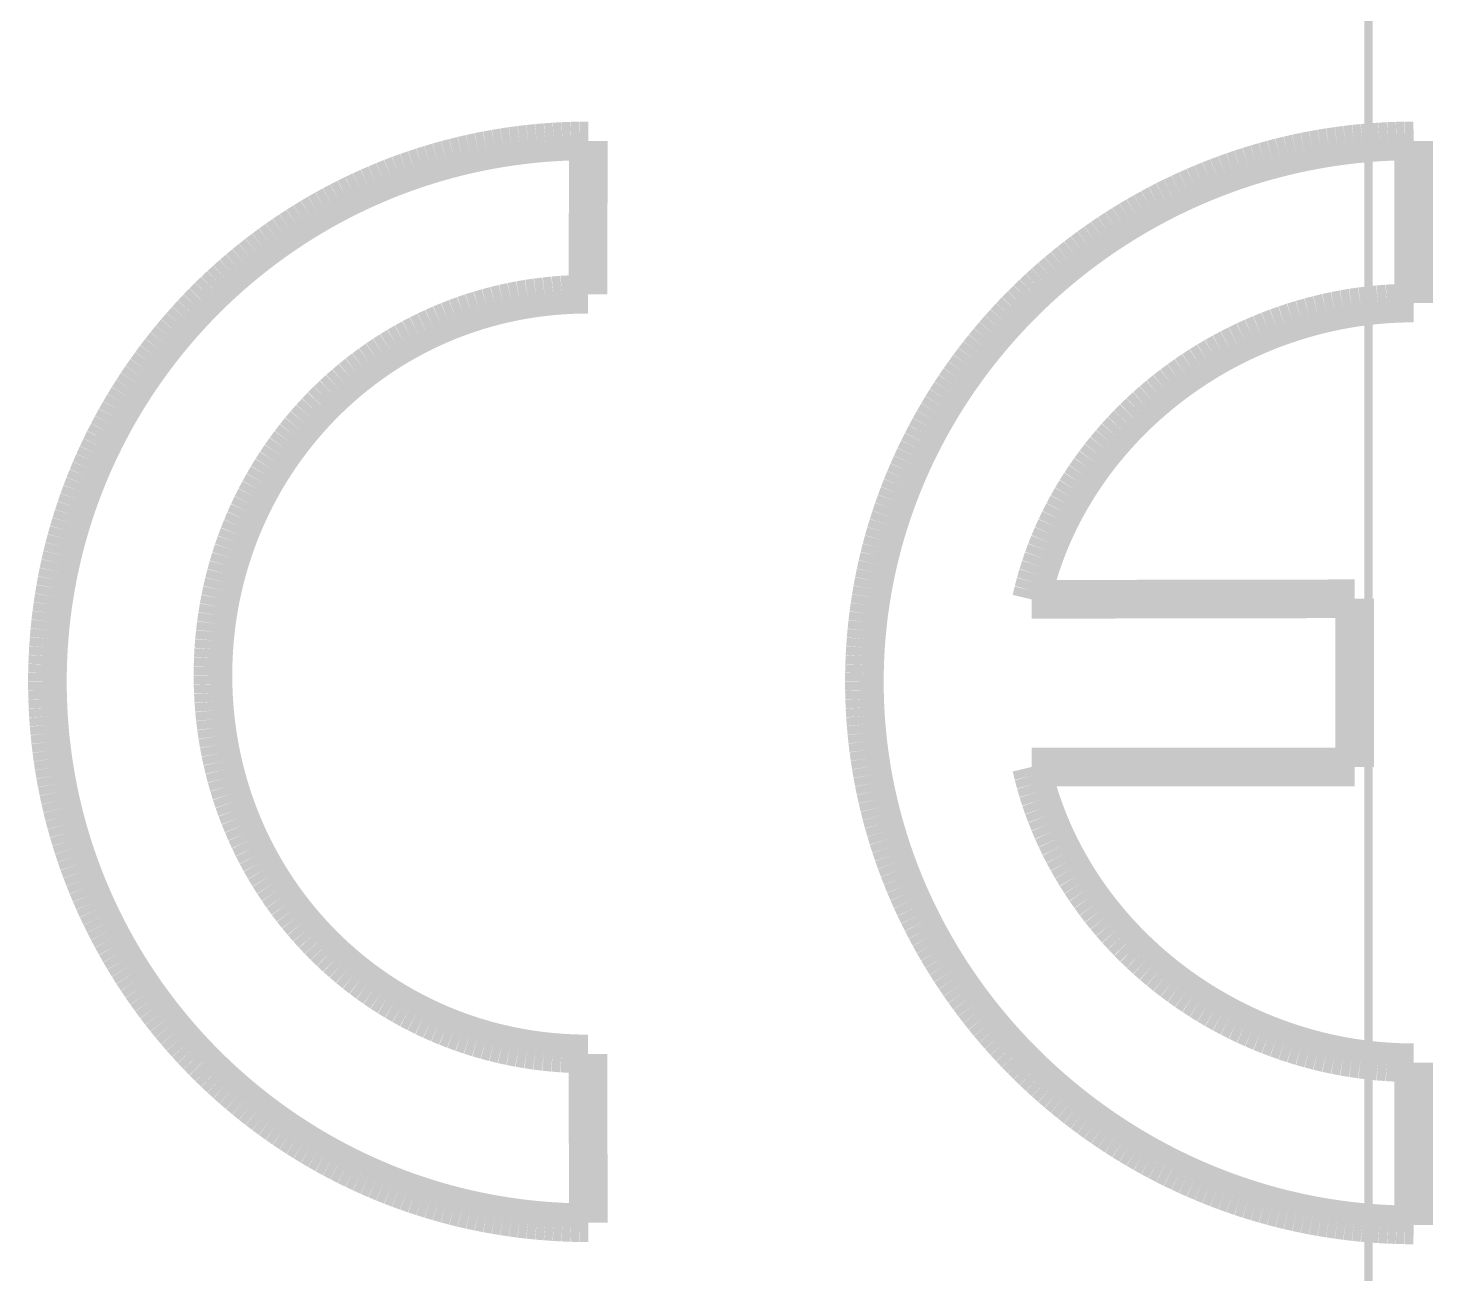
# Model space of a CAD drawing. Extents: x -2.25 to 2.25, y -2.04 to 2.05.
# Drawn here: x -0.526 to -0.017, y 1.146 to 1.597 of the extents above; entities that cross this region are included whole.
import ezdxf

# ---------------------------------------------------------------- set-up
doc = ezdxf.new("R2010")
doc.units = 0
doc.header["$LTSCALE"] = 0.000394
doc.layers.add('DD', color=7, linetype='CONTINUOUS')
doc.layers.add('TO', color=7, linetype='CONTINUOUS')

msp = doc.modelspace()

# ---------------------------------------------------------------- linework, layer by layer
at = {"layer": 'DD', "linetype": 'CONTINUOUS', "const_width": 0.003}
msp.add_lwpolyline([(-0.04, -1.656689), (-0.04, 2.043307)], dxfattribs=at)
at = {"layer": 'TO', "color": 7, "linetype": 'CONTINUOUS', "const_width": 0.013996}
for points in [[(-0.341327, 1.555189), (-0.338244, 1.555457)], [(-0.338244, 1.555457), (-0.33515, 1.555673)], [(-0.33515, 1.555673), (-0.332043, 1.555846)], [(-0.332043, 1.555846), (-0.328925, 1.555969)], [(-0.328925, 1.555969), (-0.325791, 1.556043)], [(-0.325791, 1.556043), (-0.322646, 1.556067)], [(-0.322839, 1.500512), (-0.322646, 1.556067)], [(-0.042193, 1.555205), (-0.039134, 1.555469)], [(-0.039134, 1.555469), (-0.036067, 1.555681)], [(-0.036067, 1.555681), (-0.032988, 1.55585)], [(-0.032988, 1.55585), (-0.029898, 1.555969)], [(-0.029898, 1.555969), (-0.026799, 1.556043)], [(-0.026799, 1.556043), (-0.023693, 1.556067)], [(-0.023693, 1.497315), (-0.023693, 1.556067)], [(-0.371323, 1.549976), (-0.368398, 1.550701)], [(-0.368398, 1.550701), (-0.365453, 1.551378)], [(-0.365453, 1.551378), (-0.362492, 1.552016)], [(-0.362492, 1.552016), (-0.359512, 1.552606)], [(-0.359512, 1.552606), (-0.35652, 1.55315)], [(-0.35652, 1.55315), (-0.353512, 1.55365)], [(-0.353512, 1.55365), (-0.350488, 1.554106)], [(-0.350488, 1.554106), (-0.347449, 1.554512)], [(-0.347449, 1.554512), (-0.344394, 1.554874)], [(-0.344394, 1.554874), (-0.341327, 1.555189)], [(-0.072043, 1.550091), (-0.069122, 1.550799)], [(-0.069122, 1.550799), (-0.066185, 1.551469)], [(-0.066185, 1.551469), (-0.063236, 1.552091)], [(-0.063236, 1.552091), (-0.060268, 1.552669)], [(-0.060268, 1.552669), (-0.057287, 1.553205)], [(-0.057287, 1.553205), (-0.054295, 1.553697)], [(-0.054295, 1.553697), (-0.051287, 1.554142)], [(-0.051287, 1.554142), (-0.048268, 1.554543)], [(-0.048268, 1.554543), (-0.045236, 1.554898)], [(-0.045236, 1.554898), (-0.042193, 1.555205)], [(-0.388512, 1.544728), (-0.385693, 1.545709)], [(-0.385693, 1.545709), (-0.382854, 1.546646)], [(-0.382854, 1.546646), (-0.38, 1.547543)], [(-0.38, 1.547543), (-0.377126, 1.548398)], [(-0.377126, 1.548398), (-0.374232, 1.549209)], [(-0.374232, 1.549209), (-0.371323, 1.549976)], [(-0.089224, 1.544937), (-0.086406, 1.545902)], [(-0.086406, 1.545902), (-0.083567, 1.546823)], [(-0.083567, 1.546823), (-0.080709, 1.547701)], [(-0.080709, 1.547701), (-0.077839, 1.548539)], [(-0.077839, 1.548539), (-0.074949, 1.549335)], [(-0.074949, 1.549335), (-0.072043, 1.550091)], [(-0.402295, 1.539209), (-0.399579, 1.540394)], [(-0.399579, 1.540394), (-0.396843, 1.541539)], [(-0.396843, 1.541539), (-0.394087, 1.542642)], [(-0.394087, 1.542642), (-0.391307, 1.543705)], [(-0.391307, 1.543705), (-0.388512, 1.544728)], [(-0.103051, 1.53952), (-0.100323, 1.540681)], [(-0.100323, 1.540681), (-0.097579, 1.541807)], [(-0.097579, 1.541807), (-0.094811, 1.54289)], [(-0.094811, 1.54289), (-0.092028, 1.543933)], [(-0.092028, 1.543933), (-0.089224, 1.544937)], [(-0.412937, 1.534079), (-0.410311, 1.535421)], [(-0.410311, 1.535421), (-0.407661, 1.53672)], [(-0.407661, 1.53672), (-0.404988, 1.537984)], [(-0.404988, 1.537984), (-0.402295, 1.539209)], [(-0.113752, 1.534484), (-0.111106, 1.535799)], [(-0.111106, 1.535799), (-0.108441, 1.537079)], [(-0.108441, 1.537079), (-0.105756, 1.538319)], [(-0.105756, 1.538319), (-0.103051, 1.53952)], [(-0.420677, 1.529831), (-0.418122, 1.531283)], [(-0.418122, 1.531283), (-0.415539, 1.532701)], [(-0.415539, 1.532701), (-0.412937, 1.534079)], [(-0.124106, 1.528846), (-0.121551, 1.530307)], [(-0.121551, 1.530307), (-0.118972, 1.531736)], [(-0.118972, 1.531736), (-0.116374, 1.53313)], [(-0.116374, 1.53313), (-0.113752, 1.534484)], [(-0.430661, 1.523646), (-0.428205, 1.525248)], [(-0.428205, 1.525248), (-0.42572, 1.526811)], [(-0.42572, 1.526811), (-0.423213, 1.528339)], [(-0.423213, 1.528339), (-0.420677, 1.529831)], [(-0.13163, 1.524236), (-0.129146, 1.525807)], [(-0.129146, 1.525807), (-0.126638, 1.527343)], [(-0.126638, 1.527343), (-0.124106, 1.528846)], [(-0.437886, 1.518634), (-0.435504, 1.520339)], [(-0.435504, 1.520339), (-0.433094, 1.522012)], [(-0.433094, 1.522012), (-0.430661, 1.523646)], [(-0.138933, 1.519311), (-0.136524, 1.520988)], [(-0.136524, 1.520988), (-0.134087, 1.52263)], [(-0.134087, 1.52263), (-0.13163, 1.524236)], [(-0.444866, 1.513311), (-0.442567, 1.515118)], [(-0.442567, 1.515118), (-0.440236, 1.516894)], [(-0.440236, 1.516894), (-0.437886, 1.518634)], [(-0.146008, 1.514083), (-0.143673, 1.515858)], [(-0.143673, 1.515858), (-0.141315, 1.517602)], [(-0.141315, 1.517602), (-0.138933, 1.519311)], [(-0.449382, 1.509594), (-0.447138, 1.511469)], [(-0.447138, 1.511469), (-0.444866, 1.513311)], [(-0.152839, 1.508555), (-0.150587, 1.510429)], [(-0.150587, 1.510429), (-0.148311, 1.512272)], [(-0.148311, 1.512272), (-0.146008, 1.514083)], [(-0.455937, 1.503776), (-0.45378, 1.505748)], [(-0.45378, 1.505748), (-0.451594, 1.507689)], [(-0.451594, 1.507689), (-0.449382, 1.509594)], [(-0.159417, 1.50274), (-0.157256, 1.504709)], [(-0.157256, 1.504709), (-0.155059, 1.50665)], [(-0.155059, 1.50665), (-0.152839, 1.508555)], [(-0.462228, 1.497673), (-0.460161, 1.49974)], [(-0.460161, 1.49974), (-0.458067, 1.501776)], [(-0.458067, 1.501776), (-0.455937, 1.503776)], [(-0.341496, 1.499248), (-0.338441, 1.499634)], [(-0.338441, 1.499634), (-0.335362, 1.499949)], [(-0.335362, 1.499949), (-0.332264, 1.500193)], [(-0.332264, 1.500193), (-0.329142, 1.50037)], [(-0.329142, 1.50037), (-0.326, 1.500476)], [(-0.326, 1.500476), (-0.322839, 1.500512)], [(-0.163661, 1.498713), (-0.161555, 1.50074)], [(-0.161555, 1.50074), (-0.159417, 1.50274)], [(-0.466272, 1.493453), (-0.464264, 1.495579)], [(-0.464264, 1.495579), (-0.462228, 1.497673)], [(-0.365051, 1.493839), (-0.362201, 1.494736)], [(-0.362201, 1.494736), (-0.359323, 1.495571)], [(-0.359323, 1.495571), (-0.356413, 1.496346)], [(-0.356413, 1.496346), (-0.35348, 1.497055)], [(-0.35348, 1.497055), (-0.350524, 1.497701)], [(-0.350524, 1.497701), (-0.347539, 1.498283)], [(-0.347539, 1.498283), (-0.344528, 1.498799)], [(-0.344528, 1.498799), (-0.341496, 1.499248)], [(-0.169799, 1.492441), (-0.167783, 1.494563)], [(-0.167783, 1.494563), (-0.165736, 1.49665)], [(-0.165736, 1.49665), (-0.163661, 1.498713)], [(-0.055299, 1.493756), (-0.052217, 1.494421)], [(-0.052217, 1.494421), (-0.049114, 1.49502)], [(-0.049114, 1.49502), (-0.045992, 1.495551)], [(-0.045992, 1.495551), (-0.04285, 1.496016)], [(-0.04285, 1.496016), (-0.039697, 1.496409)], [(-0.039697, 1.496409), (-0.036524, 1.496732)], [(-0.036524, 1.496732), (-0.033335, 1.496984)], [(-0.033335, 1.496984), (-0.030134, 1.497169)], [(-0.030134, 1.497169), (-0.026917, 1.49728)], [(-0.026917, 1.49728), (-0.023693, 1.497315)], [(-0.470185, 1.489114), (-0.468244, 1.491299)], [(-0.468244, 1.491299), (-0.466272, 1.493453)], [(-0.378862, 1.488449), (-0.376161, 1.489646)], [(-0.376161, 1.489646), (-0.373429, 1.49078)], [(-0.373429, 1.49078), (-0.370665, 1.491858)], [(-0.370665, 1.491858), (-0.367874, 1.492878)], [(-0.367874, 1.492878), (-0.365051, 1.493839)], [(-0.173736, 1.488118), (-0.171783, 1.490295)], [(-0.171783, 1.490295), (-0.169799, 1.492441)], [(-0.073319, 1.488402), (-0.070378, 1.489453)], [(-0.070378, 1.489453), (-0.067409, 1.490441)], [(-0.067409, 1.490441), (-0.064417, 1.491362)], [(-0.064417, 1.491362), (-0.061402, 1.492224)], [(-0.061402, 1.492224), (-0.058362, 1.493024)], [(-0.058362, 1.493024), (-0.055299, 1.493756)], [(-0.475815, 1.482386), (-0.473969, 1.484657)], [(-0.473969, 1.484657), (-0.472094, 1.486902)], [(-0.472094, 1.486902), (-0.470185, 1.489114)], [(-0.389339, 1.483106), (-0.386772, 1.484524)], [(-0.386772, 1.484524), (-0.384169, 1.48589)], [(-0.384169, 1.48589), (-0.381531, 1.487197)], [(-0.381531, 1.487197), (-0.378862, 1.488449)], [(-0.177543, 1.483677), (-0.175657, 1.485913)], [(-0.175657, 1.485913), (-0.173736, 1.488118)], [(-0.084799, 1.483602), (-0.081972, 1.48489)], [(-0.081972, 1.48489), (-0.079118, 1.486122)], [(-0.079118, 1.486122), (-0.076232, 1.487291)], [(-0.076232, 1.487291), (-0.073319, 1.488402)], [(-0.479402, 1.477764), (-0.477626, 1.480091)], [(-0.477626, 1.480091), (-0.475815, 1.482386)], [(-0.396831, 1.478528), (-0.39437, 1.480106)], [(-0.39437, 1.480106), (-0.39187, 1.481634)], [(-0.39187, 1.481634), (-0.389339, 1.483106)], [(-0.183012, 1.476815), (-0.18122, 1.47913)], [(-0.18122, 1.47913), (-0.179402, 1.481417)], [(-0.179402, 1.481417), (-0.177543, 1.483677)], [(-0.095783, 1.477874), (-0.093087, 1.47939)], [(-0.093087, 1.47939), (-0.090358, 1.48085)], [(-0.090358, 1.48085), (-0.087594, 1.482256)], [(-0.087594, 1.482256), (-0.084799, 1.483602)], [(-0.48285, 1.473031), (-0.481142, 1.475409)], [(-0.481142, 1.475409), (-0.479402, 1.477764)], [(-0.403988, 1.473484), (-0.401642, 1.475217)], [(-0.401642, 1.475217), (-0.399256, 1.476898)], [(-0.399256, 1.476898), (-0.396831, 1.478528)], [(-0.186488, 1.472106), (-0.184768, 1.474476)], [(-0.184768, 1.474476), (-0.183012, 1.476815)], [(-0.103654, 1.473), (-0.101067, 1.474677)], [(-0.101067, 1.474677), (-0.098445, 1.476303)], [(-0.098445, 1.476303), (-0.095783, 1.477874)], [(-0.486161, 1.468193), (-0.484524, 1.470626)], [(-0.484524, 1.470626), (-0.48285, 1.473031)], [(-0.410795, 1.468), (-0.408567, 1.469878)], [(-0.408567, 1.469878), (-0.406295, 1.471705)], [(-0.406295, 1.471705), (-0.403988, 1.473484)], [(-0.189827, 1.467295), (-0.188173, 1.469717)], [(-0.188173, 1.469717), (-0.186488, 1.472106)], [(-0.111177, 1.467654), (-0.108709, 1.469484)], [(-0.108709, 1.469484), (-0.106201, 1.471268)], [(-0.106201, 1.471268), (-0.103654, 1.473)], [(-0.489331, 1.463252), (-0.487764, 1.465732)], [(-0.487764, 1.465732), (-0.486161, 1.468193)], [(-0.417228, 1.462087), (-0.415126, 1.464102)], [(-0.415126, 1.464102), (-0.41298, 1.466075)], [(-0.41298, 1.466075), (-0.410795, 1.468)], [(-0.19302, 1.462386), (-0.191441, 1.464854)], [(-0.191441, 1.464854), (-0.189827, 1.467295)], [(-0.115988, 1.463839), (-0.113602, 1.465772)], [(-0.113602, 1.465772), (-0.111177, 1.467654)], [(-0.492354, 1.458209), (-0.490858, 1.46074)], [(-0.490858, 1.46074), (-0.489331, 1.463252)], [(-0.421303, 1.457921), (-0.419287, 1.460028)], [(-0.419287, 1.460028), (-0.417228, 1.462087)], [(-0.196071, 1.457374), (-0.194563, 1.459894)], [(-0.194563, 1.459894), (-0.19302, 1.462386)], [(-0.122878, 1.457752), (-0.120626, 1.459827)], [(-0.120626, 1.459827), (-0.118331, 1.461854)], [(-0.118331, 1.461854), (-0.115988, 1.463839)], [(-0.495228, 1.453071), (-0.493811, 1.455654)], [(-0.493811, 1.455654), (-0.492354, 1.458209)], [(-0.425197, 1.453583), (-0.423272, 1.455772)], [(-0.423272, 1.455772), (-0.421303, 1.457921)], [(-0.198972, 1.452272), (-0.197539, 1.454835)], [(-0.197539, 1.454835), (-0.196071, 1.457374)], [(-0.127236, 1.453465), (-0.125083, 1.455634)], [(-0.125083, 1.455634), (-0.122878, 1.457752)], [(-0.497953, 1.447839), (-0.49661, 1.450465)], [(-0.49661, 1.450465), (-0.495228, 1.453071)], [(-0.430693, 1.446764), (-0.428909, 1.449075)], [(-0.428909, 1.449075), (-0.427079, 1.45135)], [(-0.427079, 1.45135), (-0.425197, 1.453583)], [(-0.201724, 1.447079), (-0.200366, 1.449685)], [(-0.200366, 1.449685), (-0.198972, 1.452272)], [(-0.133413, 1.446701), (-0.131406, 1.449)], [(-0.131406, 1.449), (-0.129346, 1.451256)], [(-0.129346, 1.451256), (-0.127236, 1.453465)], [(-0.500524, 1.442516), (-0.499256, 1.445189)], [(-0.499256, 1.445189), (-0.497953, 1.447839)], [(-0.434118, 1.442016), (-0.432429, 1.444409)], [(-0.432429, 1.444409), (-0.430693, 1.446764)], [(-0.204319, 1.441791), (-0.203039, 1.444445)], [(-0.203039, 1.444445), (-0.201724, 1.447079)], [(-0.137276, 1.44198), (-0.13537, 1.444362)], [(-0.13537, 1.444362), (-0.133413, 1.446701)], [(-0.502933, 1.437106), (-0.501748, 1.439823)], [(-0.501748, 1.439823), (-0.500524, 1.442516)], [(-0.437343, 1.437122), (-0.435756, 1.439587)], [(-0.435756, 1.439587), (-0.434118, 1.442016)], [(-0.20676, 1.436421), (-0.205559, 1.439118)], [(-0.205559, 1.439118), (-0.204319, 1.441791)], [(-0.140921, 1.437098), (-0.139126, 1.439563)], [(-0.139126, 1.439563), (-0.137276, 1.44198)], [(-0.505185, 1.43161), (-0.504079, 1.434366)], [(-0.504079, 1.434366), (-0.502933, 1.437106)], [(-0.440362, 1.432079), (-0.438878, 1.434618)], [(-0.438878, 1.434618), (-0.437343, 1.437122)], [(-0.209035, 1.430969), (-0.207917, 1.433705)], [(-0.207917, 1.433705), (-0.20676, 1.436421)], [(-0.144346, 1.432063), (-0.142661, 1.434598)], [(-0.142661, 1.434598), (-0.140921, 1.437098)], [(-0.507276, 1.426031), (-0.506252, 1.428831)], [(-0.506252, 1.428831), (-0.505185, 1.43161)], [(-0.443173, 1.426898), (-0.441795, 1.429504)], [(-0.441795, 1.429504), (-0.440362, 1.432079)], [(-0.210114, 1.428213), (-0.209035, 1.430969)], [(-0.147539, 1.426874), (-0.145972, 1.429488)], [(-0.145972, 1.429488), (-0.144346, 1.432063)], [(-0.509197, 1.420374), (-0.508256, 1.423213)], [(-0.508256, 1.423213), (-0.507276, 1.426031)], [(-0.445772, 1.421583), (-0.4445, 1.424256)], [(-0.4445, 1.424256), (-0.443173, 1.426898)], [(-0.212142, 1.422642), (-0.21115, 1.425437)], [(-0.21115, 1.425437), (-0.210114, 1.428213)], [(-0.150496, 1.421547), (-0.149047, 1.424228)], [(-0.149047, 1.424228), (-0.147539, 1.426874)], [(-0.510094, 1.417516), (-0.509197, 1.420374)], [(-0.448146, 1.416142), (-0.446988, 1.418878)], [(-0.446988, 1.418878), (-0.445772, 1.421583)], [(-0.214004, 1.416992), (-0.213094, 1.419827)], [(-0.213094, 1.419827), (-0.212142, 1.422642)], [(-0.153205, 1.416079), (-0.151882, 1.418831)], [(-0.151882, 1.418831), (-0.150496, 1.421547)], [(-0.511764, 1.411744), (-0.510953, 1.414638)], [(-0.510953, 1.414638), (-0.510094, 1.417516)], [(-0.450295, 1.410579), (-0.449252, 1.413378)], [(-0.449252, 1.413378), (-0.448146, 1.416142)], [(-0.215693, 1.411272), (-0.21487, 1.414142)], [(-0.21487, 1.414142), (-0.214004, 1.416992)], [(-0.155657, 1.410484), (-0.154461, 1.413299)], [(-0.154461, 1.413299), (-0.153205, 1.416079)], [(-0.51326, 1.405902), (-0.512531, 1.408831)], [(-0.512531, 1.408831), (-0.511764, 1.411744)], [(-0.451283, 1.407756), (-0.450295, 1.410579)], [(-0.217209, 1.405476), (-0.216472, 1.408382)], [(-0.216472, 1.408382), (-0.215693, 1.411272)], [(-0.156783, 1.407638), (-0.155657, 1.410484)], [(-0.514579, 1.399988), (-0.513941, 1.402957)], [(-0.513941, 1.402957), (-0.51326, 1.405902)], [(-0.453083, 1.402024), (-0.452213, 1.404902)], [(-0.452213, 1.404902), (-0.451283, 1.407756)], [(-0.217898, 1.402555), (-0.217209, 1.405476)], [(-0.158839, 1.401858), (-0.157846, 1.404764)], [(-0.157846, 1.404764), (-0.156783, 1.407638)], [(-0.515169, 1.397008), (-0.514579, 1.399988)], [(-0.454642, 1.396189), (-0.453894, 1.399118)], [(-0.453894, 1.399118), (-0.453083, 1.402024)], [(-0.219146, 1.396665), (-0.218543, 1.399618)], [(-0.218543, 1.399618), (-0.217898, 1.402555)], [(-0.160618, 1.395965), (-0.159764, 1.398925)], [(-0.159764, 1.398925), (-0.158839, 1.401858)], [(-0.516217, 1.391), (-0.515717, 1.394012)], [(-0.515717, 1.394012), (-0.515169, 1.397008)], [(-0.455957, 1.390252), (-0.455331, 1.393232)], [(-0.455331, 1.393232), (-0.454642, 1.396189)], [(-0.220209, 1.390709), (-0.219701, 1.393697)], [(-0.219701, 1.393697), (-0.219146, 1.396665)], [(-0.162114, 1.389965), (-0.161406, 1.39298)], [(-0.161406, 1.39298), (-0.160618, 1.395965)], [(-0.517083, 1.384929), (-0.516673, 1.387972)], [(-0.516673, 1.387972), (-0.516217, 1.391)], [(-0.45652, 1.387248), (-0.455957, 1.390252)], [(-0.221087, 1.384693), (-0.220669, 1.387709)], [(-0.220669, 1.387709), (-0.220209, 1.390709)], [(-0.162114, 1.389965), (-0.045, 1.390169)], [(-0.045, 1.329217), (-0.045, 1.390169)], [(-0.517445, 1.38187), (-0.517083, 1.384929)], [(-0.457453, 1.381173), (-0.457016, 1.38422)], [(-0.457016, 1.38422), (-0.45652, 1.387248)], [(-0.221453, 1.381665), (-0.221087, 1.384693)], [(-0.518028, 1.375713), (-0.51776, 1.378799)], [(-0.51776, 1.378799), (-0.517445, 1.38187)], [(-0.458126, 1.375016), (-0.457823, 1.378102)], [(-0.457823, 1.378102), (-0.457453, 1.381173)], [(-0.222043, 1.375563), (-0.221772, 1.378622)], [(-0.221772, 1.378622), (-0.221453, 1.381665)], [(-0.518417, 1.3695), (-0.518244, 1.372614)], [(-0.518244, 1.372614), (-0.518028, 1.375713)], [(-0.458362, 1.371906), (-0.458126, 1.375016)], [(-0.222441, 1.369409), (-0.222268, 1.372492)], [(-0.222268, 1.372492), (-0.222043, 1.375563)], [(-0.518539, 1.366374), (-0.518417, 1.3695)], [(-0.458638, 1.365634), (-0.458531, 1.36878)], [(-0.458531, 1.36878), (-0.458362, 1.371906)], [(-0.222567, 1.366315), (-0.222441, 1.369409)], [(-0.518638, 1.360087), (-0.518614, 1.363236)], [(-0.518614, 1.363236), (-0.518539, 1.366374)], [(-0.458669, 1.362472), (-0.458638, 1.365634)], [(-0.458669, 1.362472), (-0.458634, 1.35926)], [(-0.222665, 1.360087), (-0.222642, 1.363209)], [(-0.222642, 1.363209), (-0.222567, 1.366315)], [(-0.518638, 1.360087), (-0.518614, 1.356937)], [(-0.458634, 1.35926), (-0.458531, 1.356067)], [(-0.222665, 1.360087), (-0.222642, 1.356969)], [(-0.222642, 1.356969), (-0.222567, 1.353858)], [(-0.518614, 1.356937), (-0.518539, 1.353799)], [(-0.518539, 1.353799), (-0.518417, 1.350673)], [(-0.458531, 1.356067), (-0.458354, 1.35289)], [(-0.458354, 1.35289), (-0.45811, 1.349736)], [(-0.222567, 1.353858), (-0.222441, 1.350764)], [(-0.518417, 1.350673), (-0.518244, 1.347563)], [(-0.518244, 1.347563), (-0.518028, 1.344461)], [(-0.45811, 1.349736), (-0.457795, 1.346602)], [(-0.222441, 1.350764), (-0.222268, 1.347677)], [(-0.222268, 1.347677), (-0.222043, 1.344606)], [(-0.518028, 1.344461), (-0.51776, 1.341378)], [(-0.457795, 1.346602), (-0.457417, 1.343492)], [(-0.457417, 1.343492), (-0.456969, 1.340406)], [(-0.222043, 1.344606), (-0.221772, 1.341547)], [(-0.51776, 1.341378), (-0.517445, 1.338303)], [(-0.517445, 1.338303), (-0.517083, 1.335248)], [(-0.456969, 1.340406), (-0.456457, 1.337339)], [(-0.456457, 1.337339), (-0.455878, 1.334299)], [(-0.221772, 1.341547), (-0.221453, 1.3385)], [(-0.221453, 1.3385), (-0.221087, 1.335469)], [(-0.517083, 1.335248), (-0.516673, 1.332205)], [(-0.516673, 1.332205), (-0.516217, 1.329177)], [(-0.455878, 1.334299), (-0.455236, 1.331283)], [(-0.221087, 1.335469), (-0.220669, 1.332449)], [(-0.220669, 1.332449), (-0.220209, 1.329445)], [(-0.516217, 1.329177), (-0.515717, 1.326165)], [(-0.455236, 1.331283), (-0.454531, 1.328295)], [(-0.454531, 1.328295), (-0.45376, 1.325335)], [(-0.220209, 1.329445), (-0.219701, 1.326457)], [(-0.219701, 1.326457), (-0.219146, 1.323484)], [(-0.162114, 1.329217), (-0.045, 1.329217)], [(-0.162114, 1.329217), (-0.161394, 1.326205)], [(-0.515717, 1.326165), (-0.515169, 1.323165)], [(-0.515169, 1.323165), (-0.514579, 1.320185)], [(-0.45376, 1.325335), (-0.452929, 1.322398)], [(-0.452929, 1.322398), (-0.452035, 1.319492)], [(-0.219146, 1.323484), (-0.218543, 1.320524)], [(-0.161394, 1.326205), (-0.160602, 1.323217)], [(-0.160602, 1.323217), (-0.159736, 1.320256)], [(-0.514579, 1.320185), (-0.513941, 1.31722)], [(-0.513941, 1.31722), (-0.51326, 1.314276)], [(-0.452035, 1.319492), (-0.451079, 1.316614)], [(-0.451079, 1.316614), (-0.450067, 1.313768)], [(-0.218543, 1.320524), (-0.217898, 1.317583)], [(-0.217898, 1.317583), (-0.217209, 1.314654)], [(-0.159736, 1.320256), (-0.158807, 1.317327)], [(-0.158807, 1.317327), (-0.157803, 1.314421)], [(-0.51326, 1.314276), (-0.512531, 1.311346)], [(-0.512531, 1.311346), (-0.511764, 1.308433)], [(-0.450067, 1.313768), (-0.448992, 1.310949)], [(-0.217209, 1.314654), (-0.216472, 1.311744)], [(-0.216472, 1.311744), (-0.215693, 1.30885)], [(-0.157803, 1.314421), (-0.156736, 1.311547)], [(-0.156736, 1.311547), (-0.155602, 1.308705)], [(-0.511764, 1.308433), (-0.510953, 1.305539)], [(-0.448992, 1.310949), (-0.447858, 1.308161)], [(-0.447858, 1.308161), (-0.446665, 1.305409)], [(-0.215693, 1.30885), (-0.21487, 1.305976)], [(-0.155602, 1.308705), (-0.154406, 1.305894)], [(-0.510953, 1.305539), (-0.510094, 1.302661)], [(-0.510094, 1.302661), (-0.509197, 1.299803)], [(-0.446665, 1.305409), (-0.445417, 1.302685)], [(-0.445417, 1.302685), (-0.444114, 1.3)], [(-0.21487, 1.305976), (-0.214004, 1.303114)], [(-0.214004, 1.303114), (-0.213094, 1.300276)], [(-0.154406, 1.305894), (-0.153142, 1.303114)], [(-0.153142, 1.303114), (-0.151815, 1.300366)], [(-0.509197, 1.299803), (-0.508256, 1.296965)], [(-0.508256, 1.296965), (-0.507276, 1.294146)], [(-0.444114, 1.3), (-0.442752, 1.297343)], [(-0.442752, 1.297343), (-0.441339, 1.294724)], [(-0.213094, 1.300276), (-0.212142, 1.297453)], [(-0.212142, 1.297453), (-0.21115, 1.29465)], [(-0.151815, 1.300366), (-0.150425, 1.297654)], [(-0.150425, 1.297654), (-0.148972, 1.294972)], [(-0.507276, 1.294146), (-0.506252, 1.291346)], [(-0.506252, 1.291346), (-0.505185, 1.288567)], [(-0.441339, 1.294724), (-0.439866, 1.292142)], [(-0.439866, 1.292142), (-0.438343, 1.289594)], [(-0.21115, 1.29465), (-0.210114, 1.291866)], [(-0.210114, 1.291866), (-0.209035, 1.289102)], [(-0.148972, 1.294972), (-0.147461, 1.292331)], [(-0.147461, 1.292331), (-0.145894, 1.28972)], [(-0.505185, 1.288567), (-0.504079, 1.285811)], [(-0.504079, 1.285811), (-0.502933, 1.283071)], [(-0.438343, 1.289594), (-0.436768, 1.287087)], [(-0.436768, 1.287087), (-0.435138, 1.284618)], [(-0.209035, 1.289102), (-0.207917, 1.286354)], [(-0.207917, 1.286354), (-0.20676, 1.28363)], [(-0.145894, 1.28972), (-0.144264, 1.28715)], [(-0.144264, 1.28715), (-0.142579, 1.284614)], [(-0.502933, 1.283071), (-0.501748, 1.280354)], [(-0.435138, 1.284618), (-0.433457, 1.282185)], [(-0.433457, 1.282185), (-0.431728, 1.279791)], [(-0.20676, 1.28363), (-0.205559, 1.280925)], [(-0.205559, 1.280925), (-0.204319, 1.278244)], [(-0.142579, 1.284614), (-0.140839, 1.282118)], [(-0.140839, 1.282118), (-0.139039, 1.279661)], [(-0.501748, 1.280354), (-0.500524, 1.277661)], [(-0.500524, 1.277661), (-0.499256, 1.274988)], [(-0.431728, 1.279791), (-0.429945, 1.277441)], [(-0.429945, 1.277441), (-0.428114, 1.27513)], [(-0.204319, 1.278244), (-0.203039, 1.275583)], [(-0.203039, 1.275583), (-0.201724, 1.272941)], [(-0.139039, 1.279661), (-0.137189, 1.277244)], [(-0.137189, 1.277244), (-0.135283, 1.27487)], [(-0.499256, 1.274988), (-0.497953, 1.272339)], [(-0.497953, 1.272339), (-0.49661, 1.269709)], [(-0.428114, 1.27513), (-0.426236, 1.272862)], [(-0.426236, 1.272862), (-0.424307, 1.270638)], [(-0.424307, 1.270638), (-0.422335, 1.268453)], [(-0.201724, 1.272941), (-0.200366, 1.270323)], [(-0.135283, 1.27487), (-0.133327, 1.272535)], [(-0.133327, 1.272535), (-0.131319, 1.27024)], [(-0.49661, 1.269709), (-0.495228, 1.267106)], [(-0.495228, 1.267106), (-0.493811, 1.264524)], [(-0.422335, 1.268453), (-0.420315, 1.266315)], [(-0.420315, 1.266315), (-0.418248, 1.26422)], [(-0.200366, 1.270323), (-0.198972, 1.267728)], [(-0.198972, 1.267728), (-0.197539, 1.265154)], [(-0.131319, 1.27024), (-0.12926, 1.267992)], [(-0.12926, 1.267992), (-0.127154, 1.265783)], [(-0.127154, 1.265783), (-0.124996, 1.263622)], [(-0.493811, 1.264524), (-0.492354, 1.261969)], [(-0.492354, 1.261969), (-0.490858, 1.259433)], [(-0.418248, 1.26422), (-0.416138, 1.262173)], [(-0.416138, 1.262173), (-0.413984, 1.260173)], [(-0.197539, 1.265154), (-0.196071, 1.262602)], [(-0.196071, 1.262602), (-0.194563, 1.260075)], [(-0.124996, 1.263622), (-0.122795, 1.261508)], [(-0.122795, 1.261508), (-0.120543, 1.259433)], [(-0.490858, 1.259433), (-0.489331, 1.256925)], [(-0.489331, 1.256925), (-0.487764, 1.254441)], [(-0.413984, 1.260173), (-0.411783, 1.25822)], [(-0.411783, 1.25822), (-0.409543, 1.256315)], [(-0.409543, 1.256315), (-0.40726, 1.254457)], [(-0.194563, 1.260075), (-0.19302, 1.257575)], [(-0.19302, 1.257575), (-0.191441, 1.255094)], [(-0.120543, 1.259433), (-0.118252, 1.257409)], [(-0.118252, 1.257409), (-0.115909, 1.255433)], [(-0.115909, 1.255433), (-0.113528, 1.253508)], [(-0.487764, 1.254441), (-0.486161, 1.251984)], [(-0.486161, 1.251984), (-0.484524, 1.249551)], [(-0.40726, 1.254457), (-0.404937, 1.25265)], [(-0.404937, 1.25265), (-0.402571, 1.250894)], [(-0.402571, 1.250894), (-0.400165, 1.249189)], [(-0.191441, 1.255094), (-0.189827, 1.252642)], [(-0.189827, 1.252642), (-0.188173, 1.250213)], [(-0.188173, 1.250213), (-0.186488, 1.247807)], [(-0.113528, 1.253508), (-0.111106, 1.25163)], [(-0.111106, 1.25163), (-0.108638, 1.249799)], [(-0.484524, 1.249551), (-0.48285, 1.247146)], [(-0.48285, 1.247146), (-0.481142, 1.244764)], [(-0.400165, 1.249189), (-0.39772, 1.247535)], [(-0.39772, 1.247535), (-0.39524, 1.245933)], [(-0.39524, 1.245933), (-0.39272, 1.244386)], [(-0.186488, 1.247807), (-0.184768, 1.245429)], [(-0.184768, 1.245429), (-0.183012, 1.243079)], [(-0.108638, 1.249799), (-0.106134, 1.248024)], [(-0.106134, 1.248024), (-0.103587, 1.246295)], [(-0.103587, 1.246295), (-0.101004, 1.244626)], [(-0.481142, 1.244764), (-0.479402, 1.242409)], [(-0.479402, 1.242409), (-0.477626, 1.240087)], [(-0.477626, 1.240087), (-0.475815, 1.237787)], [(-0.39272, 1.244386), (-0.390161, 1.242894)], [(-0.390161, 1.242894), (-0.387571, 1.241453)], [(-0.387571, 1.241453), (-0.384941, 1.240071)], [(-0.384941, 1.240071), (-0.38228, 1.238744)], [(-0.183012, 1.243079), (-0.18122, 1.240752)], [(-0.18122, 1.240752), (-0.179402, 1.238453)], [(-0.101004, 1.244626), (-0.098386, 1.243004)], [(-0.098386, 1.243004), (-0.095728, 1.241437)], [(-0.095728, 1.241437), (-0.093035, 1.239925)], [(-0.093035, 1.239925), (-0.090307, 1.238469)], [(-0.475815, 1.237787), (-0.473969, 1.235516)], [(-0.473969, 1.235516), (-0.472094, 1.233272)], [(-0.38228, 1.238744), (-0.379583, 1.237476)], [(-0.379583, 1.237476), (-0.37685, 1.236264)], [(-0.37685, 1.236264), (-0.374087, 1.23511)], [(-0.374087, 1.23511), (-0.371291, 1.23402)], [(-0.179402, 1.238453), (-0.177543, 1.236181)], [(-0.177543, 1.236181), (-0.175657, 1.233937)], [(-0.090307, 1.238469), (-0.087547, 1.237067)], [(-0.087547, 1.237067), (-0.084756, 1.235724)], [(-0.084756, 1.235724), (-0.081933, 1.234441)], [(-0.472094, 1.233272), (-0.470185, 1.231059)], [(-0.470185, 1.231059), (-0.468244, 1.228874)], [(-0.371291, 1.23402), (-0.368465, 1.232988)], [(-0.368465, 1.232988), (-0.36561, 1.232016)], [(-0.36561, 1.232016), (-0.362724, 1.231106)], [(-0.362724, 1.231106), (-0.359807, 1.23026)], [(-0.359807, 1.23026), (-0.356866, 1.229476)], [(-0.175657, 1.233937), (-0.173736, 1.23172)], [(-0.173736, 1.23172), (-0.171783, 1.229531)], [(-0.081933, 1.234441), (-0.079083, 1.233213)], [(-0.079083, 1.233213), (-0.076197, 1.232047)], [(-0.076197, 1.232047), (-0.073287, 1.230941)], [(-0.073287, 1.230941), (-0.07035, 1.229894)], [(-0.07035, 1.229894), (-0.067386, 1.228909)], [(-0.468244, 1.228874), (-0.466272, 1.22672)], [(-0.466272, 1.22672), (-0.464264, 1.224594)], [(-0.356866, 1.229476), (-0.353898, 1.228756)], [(-0.353898, 1.228756), (-0.350898, 1.228102)], [(-0.350898, 1.228102), (-0.347874, 1.227512)], [(-0.347874, 1.227512), (-0.344827, 1.226988)], [(-0.344827, 1.226988), (-0.341752, 1.226535)], [(-0.341752, 1.226535), (-0.338657, 1.226146)], [(-0.338657, 1.226146), (-0.335535, 1.225827)], [(-0.335535, 1.225827), (-0.332394, 1.225579)], [(-0.332394, 1.225579), (-0.329228, 1.225402)], [(-0.329228, 1.225402), (-0.326043, 1.225291)], [(-0.326043, 1.225291), (-0.322839, 1.225256)], [(-0.322839, 1.225256), (-0.322646, 1.164094)], [(-0.171783, 1.229531), (-0.169799, 1.22737)], [(-0.169799, 1.22737), (-0.167783, 1.22524)], [(-0.167783, 1.22524), (-0.165736, 1.223138)], [(-0.067386, 1.228909), (-0.064398, 1.227988)], [(-0.064398, 1.227988), (-0.061382, 1.22713)], [(-0.061382, 1.22713), (-0.058346, 1.226335)], [(-0.058346, 1.226335), (-0.055287, 1.225606)], [(-0.055287, 1.225606), (-0.052205, 1.224945)], [(-0.052205, 1.224945), (-0.049106, 1.224346)], [(-0.464264, 1.224594), (-0.462228, 1.222496)], [(-0.462228, 1.222496), (-0.460161, 1.220433)], [(-0.460161, 1.220433), (-0.458067, 1.218398)], [(-0.165736, 1.223138), (-0.163661, 1.221067)], [(-0.163661, 1.221067), (-0.161555, 1.219024)], [(-0.049106, 1.224346), (-0.045984, 1.223819)], [(-0.045984, 1.223819), (-0.042846, 1.223354)], [(-0.042846, 1.223354), (-0.039693, 1.222961)], [(-0.039693, 1.222961), (-0.03652, 1.222638)], [(-0.03652, 1.222638), (-0.033335, 1.222386)], [(-0.033335, 1.222386), (-0.03013, 1.222205)], [(-0.03013, 1.222205), (-0.026917, 1.222094)], [(-0.026917, 1.222094), (-0.023693, 1.222059)], [(-0.023693, 1.163307), (-0.023693, 1.222059)], [(-0.458067, 1.218398), (-0.455937, 1.216394)], [(-0.455937, 1.216394), (-0.45378, 1.214421)], [(-0.161555, 1.219024), (-0.159417, 1.217016)], [(-0.159417, 1.217016), (-0.157256, 1.215035)], [(-0.157256, 1.215035), (-0.155059, 1.213083)], [(-0.45378, 1.214421), (-0.451594, 1.212484)], [(-0.451594, 1.212484), (-0.449382, 1.210575)], [(-0.449382, 1.210575), (-0.447138, 1.208701)], [(-0.155059, 1.213083), (-0.152839, 1.211165)], [(-0.152839, 1.211165), (-0.150587, 1.20928)], [(-0.447138, 1.208701), (-0.444866, 1.206858)], [(-0.444866, 1.206858), (-0.442567, 1.205051)], [(-0.442567, 1.205051), (-0.440236, 1.203276)], [(-0.150587, 1.20928), (-0.148311, 1.207425)], [(-0.148311, 1.207425), (-0.146008, 1.205606)], [(-0.146008, 1.205606), (-0.143673, 1.203819)], [(-0.440236, 1.203276), (-0.437886, 1.201535)], [(-0.437886, 1.201535), (-0.435504, 1.199831)], [(-0.435504, 1.199831), (-0.433094, 1.198157)], [(-0.143673, 1.203819), (-0.141315, 1.202063)], [(-0.141315, 1.202063), (-0.138933, 1.200343)], [(-0.138933, 1.200343), (-0.136524, 1.198654)], [(-0.433094, 1.198157), (-0.430661, 1.196524)], [(-0.430661, 1.196524), (-0.428205, 1.194921)], [(-0.428205, 1.194921), (-0.42572, 1.193358)], [(-0.136524, 1.198654), (-0.134087, 1.197004)], [(-0.134087, 1.197004), (-0.13163, 1.195386)], [(-0.13163, 1.195386), (-0.129146, 1.193799)], [(-0.42572, 1.193358), (-0.423213, 1.191831)], [(-0.423213, 1.191831), (-0.420677, 1.190339)], [(-0.420677, 1.190339), (-0.418122, 1.188882)], [(-0.129146, 1.193799), (-0.126638, 1.192256)], [(-0.126638, 1.192256), (-0.124106, 1.190744)], [(-0.124106, 1.190744), (-0.121551, 1.189268)], [(-0.121551, 1.189268), (-0.118972, 1.187831)], [(-0.418122, 1.188882), (-0.415539, 1.187465)], [(-0.415539, 1.187465), (-0.412937, 1.186087)], [(-0.412937, 1.186087), (-0.410311, 1.184744)], [(-0.410311, 1.184744), (-0.407661, 1.183445)], [(-0.118972, 1.187831), (-0.116374, 1.186429)], [(-0.116374, 1.186429), (-0.113752, 1.185063)], [(-0.113752, 1.185063), (-0.111106, 1.183736)], [(-0.407661, 1.183445), (-0.404988, 1.182181)], [(-0.404988, 1.182181), (-0.402295, 1.180957)], [(-0.402295, 1.180957), (-0.399579, 1.179772)], [(-0.399579, 1.179772), (-0.396843, 1.17863)], [(-0.111106, 1.183736), (-0.108441, 1.182449)], [(-0.108441, 1.182449), (-0.105756, 1.181201)], [(-0.105756, 1.181201), (-0.103051, 1.179988)], [(-0.103051, 1.179988), (-0.100323, 1.178819)], [(-0.396843, 1.17863), (-0.394087, 1.177524)], [(-0.394087, 1.177524), (-0.391307, 1.176461)], [(-0.391307, 1.176461), (-0.388512, 1.175437)], [(-0.388512, 1.175437), (-0.385693, 1.174457)], [(-0.385693, 1.174457), (-0.382854, 1.17352)], [(-0.100323, 1.178819), (-0.097579, 1.177685)], [(-0.097579, 1.177685), (-0.094811, 1.176594)], [(-0.094811, 1.176594), (-0.092028, 1.175543)], [(-0.092028, 1.175543), (-0.089224, 1.174531)], [(-0.089224, 1.174531), (-0.086406, 1.173559)], [(-0.382854, 1.17352), (-0.38, 1.172622)], [(-0.38, 1.172622), (-0.377126, 1.171768)], [(-0.377126, 1.171768), (-0.374232, 1.170957)], [(-0.374232, 1.170957), (-0.371323, 1.170189)], [(-0.371323, 1.170189), (-0.368398, 1.169465)], [(-0.368398, 1.169465), (-0.365453, 1.168783)], [(-0.365453, 1.168783), (-0.362492, 1.16815)], [(-0.086406, 1.173559), (-0.083567, 1.17263)], [(-0.083567, 1.17263), (-0.080709, 1.171744)], [(-0.080709, 1.171744), (-0.077839, 1.170898)], [(-0.077839, 1.170898), (-0.074949, 1.170098)], [(-0.074949, 1.170098), (-0.072043, 1.169339)], [(-0.072043, 1.169339), (-0.069122, 1.168622)], [(-0.362492, 1.16815), (-0.359512, 1.167559)], [(-0.359512, 1.167559), (-0.35652, 1.167012)], [(-0.35652, 1.167012), (-0.353512, 1.166512)], [(-0.353512, 1.166512), (-0.350488, 1.166059)], [(-0.350488, 1.166059), (-0.347449, 1.16565)], [(-0.347449, 1.16565), (-0.344394, 1.165287)], [(-0.344394, 1.165287), (-0.341327, 1.164972)], [(-0.341327, 1.164972), (-0.338244, 1.164709)], [(-0.338244, 1.164709), (-0.33515, 1.164488)], [(-0.33515, 1.164488), (-0.332043, 1.164315)], [(-0.332043, 1.164315), (-0.328925, 1.164193)], [(-0.328925, 1.164193), (-0.325791, 1.164118)], [(-0.325791, 1.164118), (-0.322646, 1.164094)], [(-0.069122, 1.168622), (-0.066185, 1.167949)], [(-0.066185, 1.167949), (-0.063236, 1.167319)], [(-0.063236, 1.167319), (-0.060268, 1.166732)], [(-0.060268, 1.166732), (-0.057287, 1.166193)], [(-0.057287, 1.166193), (-0.054295, 1.165701)], [(-0.054295, 1.165701), (-0.051287, 1.165252)], [(-0.051287, 1.165252), (-0.048268, 1.164846)], [(-0.048268, 1.164846), (-0.045236, 1.164488)], [(-0.045236, 1.164488), (-0.042193, 1.164177)], [(-0.042193, 1.164177), (-0.039134, 1.163913)], [(-0.039134, 1.163913), (-0.036067, 1.163697)], [(-0.036067, 1.163697), (-0.032988, 1.163528)], [(-0.032988, 1.163528), (-0.029898, 1.163406)], [(-0.029898, 1.163406), (-0.026799, 1.163331)], [(-0.026799, 1.163331), (-0.023693, 1.163307)]]:
    msp.add_lwpolyline(points, dxfattribs=at)

doc.saveas('drawing.dxf')
